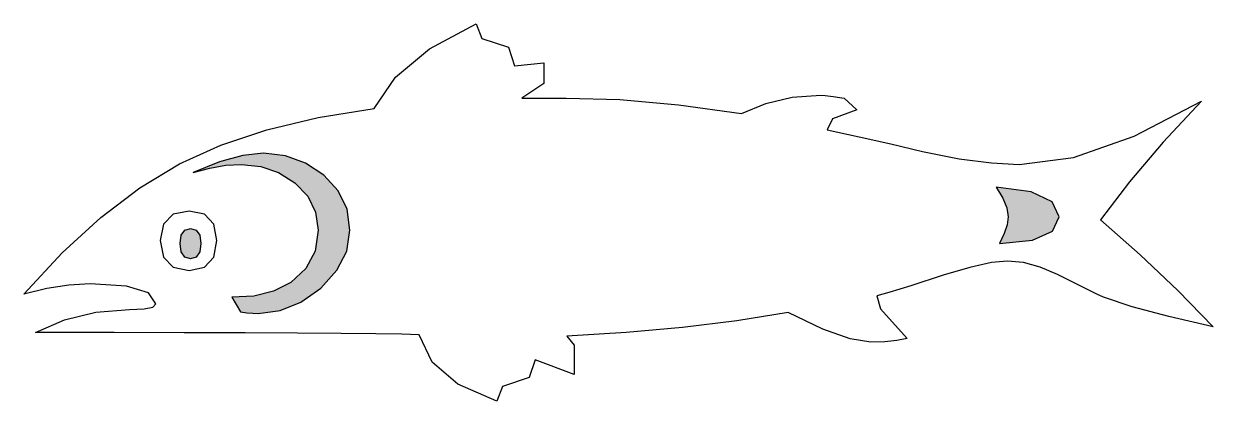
# Model space of a CAD drawing. Header units: millimetres. Extents: x -1488.57 to -1487, y 1791.65 to 1792.15.
import ezdxf

# ---------------------------------------------------------------- set-up
doc = ezdxf.new("R2010")
doc.units = ezdxf.units.MM
doc.header["$LTSCALE"] = 10
doc.layers.add('Animais', color=2, linetype='Continuous')

msp = doc.modelspace()

# ---------------------------------------------------------------- hatches: boundary and pattern name
at = {"layer": 'Animais'}
h = msp.add_hatch(color=256, dxfattribs=at)
h.paths.add_polyline_path([(-1488.1418, 1791.8768), (-1488.1457, 1791.9044), (-1488.1573, 1791.9287), (-1488.1765, 1791.9495), (-1488.2008, 1791.9656), (-1488.2273, 1791.9752), (-1488.2562, 1791.9785), (-1488.2834, 1791.9756), (-1488.3144, 1791.9671), (-1488.3492, 1791.9531), (-1488.3272, 1791.959), (-1488.3061, 1791.9626), (-1488.2855, 1791.9638), (-1488.2598, 1791.961), (-1488.2362, 1791.9529), (-1488.2148, 1791.9395), (-1488.1976, 1791.9216), (-1488.1873, 1791.9007), (-1488.1838, 1791.8768), (-1488.1879, 1791.8491), (-1488.2001, 1791.826), (-1488.2202, 1791.8075), (-1488.243, 1791.7958), (-1488.269, 1791.7893), (-1488.2982, 1791.7878), (-1488.2865, 1791.7685), (-1488.2783, 1791.7673), (-1488.2705, 1791.7667), (-1488.2632, 1791.7665), (-1488.2344, 1791.7702), (-1488.2068, 1791.7815), (-1488.1805, 1791.8001), (-1488.159, 1791.8236), (-1488.1461, 1791.8491)])
h.paths.add_polyline_path([(-1488.3392, 1791.8591), (-1488.3407, 1791.87), (-1488.3453, 1791.8766), (-1488.3528, 1791.8788), (-1488.3605, 1791.8766), (-1488.365, 1791.87), (-1488.3665, 1791.8591), (-1488.365, 1791.8478), (-1488.3605, 1791.841), (-1488.3528, 1791.8388), (-1488.3453, 1791.841), (-1488.3407, 1791.8478)])
h.paths.add_polyline_path([(-1487.2035, 1791.8945), (-1487.2127, 1791.9143), (-1487.2404, 1791.9273), (-1487.2865, 1791.9335), (-1487.2778, 1791.9191), (-1487.2726, 1791.9061), (-1487.2708, 1791.8945), (-1487.2721, 1791.8839), (-1487.276, 1791.8721), (-1487.2825, 1791.8591), (-1487.2386, 1791.8635), (-1487.2123, 1791.8752)])

# ---------------------------------------------------------------- linework, layer by layer
for points in [[(-1486.9995, 1791.7488), (-1487.0581, 1791.7622), (-1487.1066, 1791.7752), (-1487.1448, 1791.7878), (-1487.1534, 1791.7921), (-1487.1736, 1791.8023), (-1487.2055, 1791.8181), (-1487.2285, 1791.8279), (-1487.2506, 1791.8338), (-1487.2718, 1791.8358), (-1487.293, 1791.8337), (-1487.3214, 1791.8274), (-1487.3568, 1791.8171), (-1487.3995, 1791.8032), (-1487.4288, 1791.7941), (-1487.4448, 1791.7898), (-1487.4398, 1791.7725), (-1487.4045, 1791.7331), (-1487.4182, 1791.7306), (-1487.4341, 1791.729), (-1487.4525, 1791.7285), (-1487.4798, 1791.7328), (-1487.5163, 1791.7458), (-1487.5618, 1791.7675), (-1487.63, 1791.7567), (-1487.7016, 1791.7479), (-1487.7765, 1791.7411), (-1487.8548, 1791.7361), (-1487.8452, 1791.7245), (-1487.8452, 1791.6855), (-1487.8968, 1791.7048), (-1487.9045, 1791.6815), (-1487.9398, 1791.6698), (-1487.9475, 1791.6501), (-1487.9989, 1791.6726), (-1488.0332, 1791.7019), (-1488.0502, 1791.7381), (-1488.0731, 1791.7388), (-1488.1076, 1791.7394), (-1488.1537, 1791.7399), (-1488.2114, 1791.7404), (-1488.2806, 1791.7407), (-1488.3614, 1791.7409), (-1488.4538, 1791.7411), (-1488.5578, 1791.7411), (-1488.5194, 1791.7579), (-1488.478, 1791.768), (-1488.4338, 1791.7715), (-1488.4144, 1791.7723), (-1488.4027, 1791.7748), (-1488.3988, 1791.7791), (-1488.4085, 1791.7938), (-1488.4375, 1791.8025), (-1488.4858, 1791.8055), (-1488.5138, 1791.8039), (-1488.543, 1791.7993), (-1488.5735, 1791.7918), (-1488.5229, 1791.8466), (-1488.4717, 1791.8937), (-1488.4199, 1791.933), (-1488.3675, 1791.9648), (-1488.3129, 1791.9894), (-1488.2518, 1792.0098), (-1488.1841, 1792.0259), (-1488.1098, 1792.0378), (-1488.0817, 1792.0794), (-1488.0367, 1792.1169), (-1487.9748, 1792.1501), (-1487.9672, 1792.1308), (-1487.9322, 1792.1191), (-1487.9242, 1792.0945), (-1487.8852, 1792.0985), (-1487.8852, 1792.0711), (-1487.9145, 1792.0515), (-1487.8558, 1792.0515), (-1487.7845, 1792.0497), (-1487.7071, 1792.0429), (-1487.6235, 1792.0311), (-1487.5914, 1792.0447), (-1487.5565, 1792.0528), (-1487.5188, 1792.0555), (-1487.5129, 1792.055), (-1487.5024, 1792.0537), (-1487.4878, 1792.0515), (-1487.4712, 1792.0361), (-1487.5032, 1792.0241), (-1487.5102, 1792.0095), (-1487.4679, 1792.0003), (-1487.4259, 1791.9909), (-1487.3842, 1791.9811), (-1487.3357, 1791.9714), (-1487.293, 1791.9657), (-1487.2562, 1791.9638), (-1487.1843, 1791.9731), (-1487.1039, 1792.0011), (-1487.0152, 1792.0478), (-1487.0656, 1791.9934), (-1487.1102, 1791.9409), (-1487.1488, 1791.8905), (-1487.0962, 1791.8439), (-1487.0463, 1791.7967), (-1486.9995, 1791.7488)], [(-1488.1418, 1791.8768), (-1488.1457, 1791.9044), (-1488.1573, 1791.9287), (-1488.1765, 1791.9495), (-1488.2008, 1791.9656), (-1488.2273, 1791.9752), (-1488.2562, 1791.9785), (-1488.2834, 1791.9756), (-1488.3144, 1791.9671), (-1488.3492, 1791.9531), (-1488.3272, 1791.959), (-1488.3061, 1791.9626), (-1488.2855, 1791.9638), (-1488.2598, 1791.961), (-1488.2362, 1791.9529), (-1488.2148, 1791.9395), (-1488.1976, 1791.9216), (-1488.1873, 1791.9007), (-1488.1838, 1791.8768), (-1488.1879, 1791.8491), (-1488.2001, 1791.826), (-1488.2202, 1791.8075), (-1488.243, 1791.7958), (-1488.269, 1791.7893), (-1488.2982, 1791.7878), (-1488.2865, 1791.7685), (-1488.2783, 1791.7673), (-1488.2705, 1791.7667), (-1488.2632, 1791.7665), (-1488.2344, 1791.7702), (-1488.2068, 1791.7815), (-1488.1805, 1791.8001), (-1488.159, 1791.8236), (-1488.1461, 1791.8491), (-1488.1418, 1791.8768)], [(-1487.2035, 1791.8945), (-1487.2127, 1791.9143), (-1487.2404, 1791.9273), (-1487.2865, 1791.9335), (-1487.2778, 1791.9191), (-1487.2726, 1791.9061), (-1487.2708, 1791.8945), (-1487.2721, 1791.8839), (-1487.276, 1791.8721), (-1487.2825, 1791.8591), (-1487.2386, 1791.8635), (-1487.2123, 1791.8752), (-1487.2035, 1791.8945)], [(-1488.3178, 1791.8631), (-1488.3219, 1791.8848), (-1488.3343, 1791.8978), (-1488.3548, 1791.9021), (-1488.3759, 1791.8978), (-1488.3886, 1791.8848), (-1488.3928, 1791.8631), (-1488.3886, 1791.8409), (-1488.3759, 1791.8276), (-1488.3548, 1791.8231), (-1488.3343, 1791.8276), (-1488.3219, 1791.8409), (-1488.3178, 1791.8631)], [(-1488.3392, 1791.8591), (-1488.3407, 1791.8478), (-1488.3453, 1791.841), (-1488.3528, 1791.8388), (-1488.3605, 1791.841), (-1488.365, 1791.8478), (-1488.3665, 1791.8591), (-1488.365, 1791.87), (-1488.3605, 1791.8766), (-1488.3528, 1791.8788), (-1488.3453, 1791.8766), (-1488.3407, 1791.87), (-1488.3392, 1791.8591)]]:
    msp.add_lwpolyline(points, dxfattribs=at)

doc.saveas('drawing.dxf')
